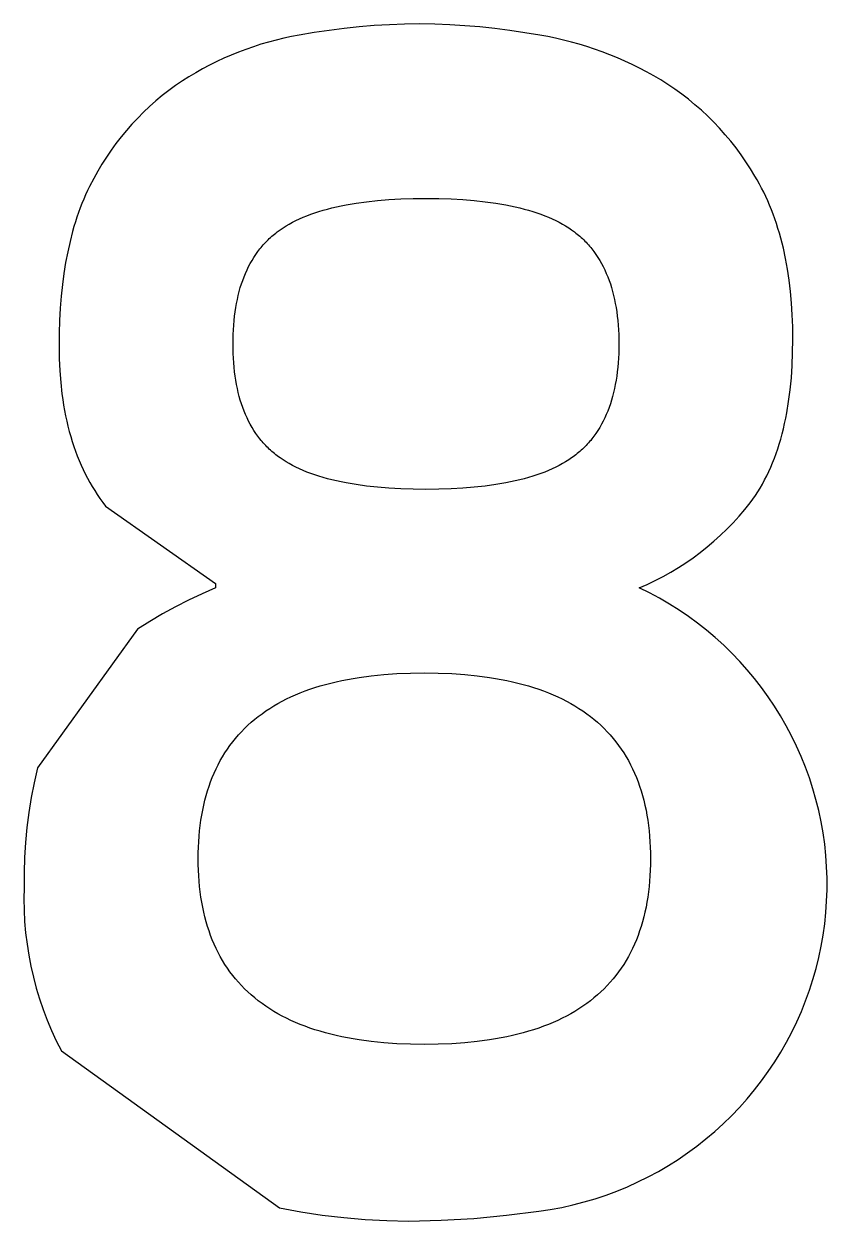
# Model space of a CAD drawing. Header units: millimetres. Extents: x 0 to 4030, y 0 to 2816.
# Drawn here: x 1700.963 to 1702.191, y 2119.132 to 2120.962 of the extents above; entities that cross this region are included whole.
import ezdxf

# ---------------------------------------------------------------- set-up
doc = ezdxf.new("R2010")
doc.units = ezdxf.units.MM
doc.header["$MEASUREMENT"] = 0
doc.layers.add('Utwórz2D linie widoczne', color=7, linetype='Continuous', true_color=0x000000)

msp = doc.modelspace()

# ---------------------------------------------------------------- linework, layer by layer
at = {"layer": 'Utwórz2D linie widoczne'}
for p, q in [((1701.4755, 2120.957), (1701.4525, 2120.9546)), ((1701.4985, 2120.9589), (1701.4755, 2120.957)), ((1701.5216, 2120.9603), (1701.4985, 2120.9589)), ((1701.5447, 2120.9611), (1701.5216, 2120.9603)), ((1701.5678, 2120.9615), (1701.5447, 2120.9611)), ((1701.5909, 2120.9611), (1701.5678, 2120.9615)), ((1701.6139, 2120.9602), (1701.5909, 2120.9611)), ((1701.637, 2120.9588), (1701.6139, 2120.9602)), ((1701.66, 2120.9569), (1701.637, 2120.9588)), ((1701.683, 2120.9545), (1701.66, 2120.9569)), ((1701.3603, 2120.9397), (1701.3486, 2120.9369)), ((1701.3721, 2120.9422), (1701.3603, 2120.9397)), ((1701.3839, 2120.9444), (1701.3721, 2120.9422)), ((1701.4067, 2120.9483), (1701.3839, 2120.9444)), ((1701.4296, 2120.9517), (1701.4067, 2120.9483)), ((1701.4525, 2120.9546), (1701.4296, 2120.9517)), ((1701.7059, 2120.9516), (1701.683, 2120.9545)), ((1701.7515, 2120.9444), (1701.7059, 2120.9516)), ((1701.7637, 2120.9422), (1701.7515, 2120.9444)), ((1701.7758, 2120.9397), (1701.7637, 2120.9422)), ((1701.7878, 2120.9369), (1701.7758, 2120.9397)), ((1701.3023, 2120.9227), (1701.291, 2120.9184)), ((1701.3138, 2120.9267), (1701.3023, 2120.9227)), ((1701.3253, 2120.9304), (1701.3138, 2120.9267)), ((1701.3369, 2120.9338), (1701.3253, 2120.9304)), ((1701.3486, 2120.9369), (1701.3369, 2120.9338)), ((1701.7999, 2120.9339), (1701.7878, 2120.9369)), ((1701.8118, 2120.9305), (1701.7999, 2120.9339)), ((1701.8237, 2120.9269), (1701.8118, 2120.9305)), ((1701.8355, 2120.923), (1701.8237, 2120.9269)), ((1701.8472, 2120.9188), (1701.8355, 2120.923)), ((1701.2577, 2120.9039), (1701.2468, 2120.8985)), ((1701.2687, 2120.909), (1701.2577, 2120.9039)), ((1701.2798, 2120.9139), (1701.2687, 2120.909)), ((1701.291, 2120.9184), (1701.2798, 2120.9139)), ((1701.8588, 2120.9144), (1701.8472, 2120.9188)), ((1701.8703, 2120.9096), (1701.8588, 2120.9144)), ((1701.8817, 2120.9047), (1701.8703, 2120.9096)), ((1701.893, 2120.8994), (1701.8817, 2120.9047)), ((1701.2256, 2120.887), (1701.2152, 2120.8809)), ((1701.2361, 2120.8929), (1701.2256, 2120.887)), ((1701.2468, 2120.8985), (1701.2361, 2120.8929)), ((1701.9041, 2120.8939), (1701.893, 2120.8994)), ((1701.915, 2120.8882), (1701.9041, 2120.8939)), ((1701.9259, 2120.8822), (1701.915, 2120.8882)), ((1701.1947, 2120.8674), (1701.1844, 2120.8599)), ((1701.2051, 2120.8745), (1701.1947, 2120.8674)), ((1701.2152, 2120.8809), (1701.2051, 2120.8745)), ((1701.9365, 2120.876), (1701.9259, 2120.8822)), ((1701.9474, 2120.8691), (1701.9365, 2120.876)), ((1701.9581, 2120.8618), (1701.9474, 2120.8691)), ((1701.1744, 2120.8521), (1701.1646, 2120.844)), ((1701.1844, 2120.8599), (1701.1744, 2120.8521)), ((1701.9686, 2120.8542), (1701.9581, 2120.8618)), ((1701.9789, 2120.8463), (1701.9686, 2120.8542)), ((1701.9889, 2120.8381), (1701.9789, 2120.8463)), ((1701.1551, 2120.8355), (1701.1458, 2120.8268)), ((1701.1646, 2120.844), (1701.1551, 2120.8355)), ((1701.9987, 2120.8295), (1701.9889, 2120.8381)), ((1702.0083, 2120.8206), (1701.9987, 2120.8295)), ((1701.1368, 2120.8177), (1701.128, 2120.8084)), ((1701.1458, 2120.8268), (1701.1368, 2120.8177)), ((1702.0175, 2120.8114), (1702.0083, 2120.8206)), ((1702.0265, 2120.802), (1702.0175, 2120.8114)), ((1701.1196, 2120.7988), (1701.1114, 2120.7889)), ((1701.128, 2120.8084), (1701.1196, 2120.7988)), ((1702.0352, 2120.7922), (1702.0265, 2120.802)), ((1702.0436, 2120.7823), (1702.0352, 2120.7922)), ((1701.1036, 2120.7788), (1701.0961, 2120.7685)), ((1701.1114, 2120.7889), (1701.1036, 2120.7788)), ((1702.0516, 2120.772), (1702.0436, 2120.7823)), ((1701.089, 2120.758), (1701.0822, 2120.7473)), ((1701.0961, 2120.7685), (1701.089, 2120.758)), ((1702.0593, 2120.7616), (1702.0516, 2120.772)), ((1702.0667, 2120.7509), (1702.0593, 2120.7616)), ((1701.0757, 2120.7364), (1701.0696, 2120.7253)), ((1701.0822, 2120.7473), (1701.0757, 2120.7364)), ((1702.0737, 2120.7401), (1702.0667, 2120.7509)), ((1702.0804, 2120.7291), (1702.0737, 2120.7401)), ((1701.0696, 2120.7253), (1701.0632, 2120.7131)), ((1702.0839, 2120.7231), (1702.0804, 2120.7291)), ((1702.0874, 2120.7169), (1702.0839, 2120.7231)), ((1701.0572, 2120.7004), (1701.0543, 2120.6938)), ((1701.0601, 2120.7068), (1701.0572, 2120.7004)), ((1701.0632, 2120.7131), (1701.0601, 2120.7068)), ((1702.0908, 2120.7106), (1702.0874, 2120.7169)), ((1702.094, 2120.7043), (1702.0908, 2120.7106)), ((1702.0971, 2120.6978), (1702.094, 2120.7043)), ((1701.0516, 2120.6872), (1701.049, 2120.6804)), ((1701.0543, 2120.6938), (1701.0516, 2120.6872)), ((1701.4338, 2120.6804), (1701.4408, 2120.682)), ((1701.4408, 2120.682), (1701.448, 2120.6836)), ((1701.448, 2120.6836), (1701.4554, 2120.685)), ((1701.4554, 2120.685), (1701.4707, 2120.6876)), ((1701.4707, 2120.6876), (1701.4867, 2120.6898)), ((1701.4867, 2120.6898), (1701.5034, 2120.6916)), ((1701.5034, 2120.6916), (1701.5208, 2120.693)), ((1701.5208, 2120.693), (1701.539, 2120.694)), ((1701.539, 2120.694), (1701.5578, 2120.6946)), ((1701.5578, 2120.6946), (1701.5774, 2120.6948)), ((1701.5774, 2120.6948), (1701.597, 2120.6946)), ((1701.597, 2120.6946), (1701.6159, 2120.694)), ((1701.6159, 2120.694), (1701.634, 2120.693)), ((1701.634, 2120.693), (1701.6515, 2120.6916)), ((1701.6515, 2120.6916), (1701.6682, 2120.6898)), ((1701.6682, 2120.6898), (1701.6842, 2120.6876)), ((1701.6842, 2120.6876), (1701.6995, 2120.685)), ((1701.6995, 2120.685), (1701.7068, 2120.6836)), ((1701.7068, 2120.6836), (1701.714, 2120.682)), ((1701.714, 2120.682), (1701.721, 2120.6804)), ((1702.1001, 2120.6911), (1702.0971, 2120.6978)), ((1702.103, 2120.6844), (1702.1001, 2120.6911)), ((1702.1058, 2120.6776), (1702.103, 2120.6844)), ((1701.044, 2120.6664), (1701.0417, 2120.6592)), ((1701.0464, 2120.6734), (1701.044, 2120.6664)), ((1701.049, 2120.6804), (1701.0464, 2120.6734)), ((1701.3788, 2120.661), (1701.3842, 2120.6636)), ((1701.3842, 2120.6636), (1701.3898, 2120.666)), ((1701.3898, 2120.666), (1701.3955, 2120.6684)), ((1701.3955, 2120.6684), (1701.4014, 2120.6706)), ((1701.4014, 2120.6706), (1701.4076, 2120.6728)), ((1701.4076, 2120.6728), (1701.4139, 2120.6748)), ((1701.4139, 2120.6748), (1701.4203, 2120.6768)), ((1701.4203, 2120.6768), (1701.427, 2120.6786)), ((1701.427, 2120.6786), (1701.4338, 2120.6804)), ((1701.721, 2120.6804), (1701.7279, 2120.6786)), ((1701.7279, 2120.6786), (1701.7345, 2120.6768)), ((1701.7345, 2120.6768), (1701.741, 2120.6748)), ((1701.741, 2120.6748), (1701.7473, 2120.6728)), ((1701.7473, 2120.6728), (1701.7534, 2120.6706)), ((1701.7534, 2120.6706), (1701.7593, 2120.6684)), ((1701.7593, 2120.6684), (1701.7651, 2120.666)), ((1701.7651, 2120.666), (1701.7706, 2120.6636)), ((1701.7706, 2120.6636), (1701.776, 2120.661)), ((1702.1085, 2120.6706), (1702.1058, 2120.6776)), ((1702.111, 2120.6636), (1702.1085, 2120.6706)), ((1702.1135, 2120.6564), (1702.111, 2120.6636)), ((1701.0394, 2120.6519), (1701.0373, 2120.6445)), ((1701.0417, 2120.6592), (1701.0394, 2120.6519)), ((1701.3502, 2120.6436), (1701.3545, 2120.6468)), ((1701.3545, 2120.6468), (1701.359, 2120.6498)), ((1701.359, 2120.6498), (1701.3637, 2120.6528)), ((1701.3637, 2120.6528), (1701.3685, 2120.6556)), ((1701.3685, 2120.6556), (1701.3736, 2120.6584)), ((1701.3736, 2120.6584), (1701.3788, 2120.661)), ((1701.776, 2120.661), (1701.7813, 2120.6584)), ((1701.7813, 2120.6584), (1701.7863, 2120.6556)), ((1701.7863, 2120.6556), (1701.7911, 2120.6528)), ((1701.7911, 2120.6528), (1701.7958, 2120.6498)), ((1701.7958, 2120.6498), (1701.8003, 2120.6468)), ((1701.8003, 2120.6468), (1701.8046, 2120.6436)), ((1702.1158, 2120.6491), (1702.1135, 2120.6564)), ((1702.118, 2120.6417), (1702.1158, 2120.6491)), ((1701.0334, 2120.6292), (1701.0299, 2120.6135)), ((1701.0373, 2120.6445), (1701.0334, 2120.6292)), ((1701.3307, 2120.6259), (1701.3325, 2120.6278)), ((1701.3325, 2120.6278), (1701.3343, 2120.6297)), ((1701.3343, 2120.6297), (1701.3362, 2120.6316)), ((1701.3362, 2120.6316), (1701.3381, 2120.6334)), ((1701.3381, 2120.6334), (1701.34, 2120.6352)), ((1701.34, 2120.6352), (1701.342, 2120.637)), ((1701.342, 2120.637), (1701.344, 2120.6387)), ((1701.344, 2120.6387), (1701.346, 2120.6404)), ((1701.346, 2120.6404), (1701.3481, 2120.642)), ((1701.3481, 2120.642), (1701.3502, 2120.6436)), ((1701.8046, 2120.6436), (1701.8067, 2120.642)), ((1701.8067, 2120.642), (1701.8088, 2120.6404)), ((1701.8088, 2120.6404), (1701.8108, 2120.6387)), ((1701.8108, 2120.6387), (1701.8128, 2120.637)), ((1701.8128, 2120.637), (1701.8148, 2120.6352)), ((1701.8148, 2120.6352), (1701.8168, 2120.6334)), ((1701.8168, 2120.6334), (1701.8187, 2120.6316)), ((1701.8187, 2120.6316), (1701.8205, 2120.6297)), ((1701.8205, 2120.6297), (1701.8224, 2120.6278)), ((1701.8224, 2120.6278), (1701.8242, 2120.6259)), ((1702.1201, 2120.6342), (1702.118, 2120.6417)), ((1702.124, 2120.6188), (1702.1201, 2120.6342)), ((1701.0299, 2120.6135), (1701.0267, 2120.5972)), ((1701.3145, 2120.6048), (1701.3175, 2120.6093)), ((1701.3175, 2120.6093), (1701.3206, 2120.6137)), ((1701.3206, 2120.6137), (1701.3222, 2120.6158)), ((1701.3222, 2120.6158), (1701.3238, 2120.6179)), ((1701.3238, 2120.6179), (1701.3255, 2120.6199)), ((1701.3255, 2120.6199), (1701.3272, 2120.622)), ((1701.3272, 2120.622), (1701.3289, 2120.624)), ((1701.3289, 2120.624), (1701.3307, 2120.6259)), ((1701.8242, 2120.6259), (1701.8259, 2120.624)), ((1701.8259, 2120.624), (1701.8277, 2120.622)), ((1701.8277, 2120.622), (1701.8294, 2120.6199)), ((1701.8294, 2120.6199), (1701.8311, 2120.6179)), ((1701.8311, 2120.6179), (1701.8327, 2120.6158)), ((1701.8327, 2120.6158), (1701.8343, 2120.6137)), ((1701.8343, 2120.6137), (1701.8374, 2120.6093)), ((1701.8374, 2120.6093), (1701.8404, 2120.6048)), ((1702.1274, 2120.6029), (1702.124, 2120.6188)), ((1701.0267, 2120.5972), (1701.024, 2120.5804)), ((1701.304, 2120.5856), (1701.3064, 2120.5906)), ((1701.3064, 2120.5906), (1701.309, 2120.5955)), ((1701.309, 2120.5955), (1701.3117, 2120.6002)), ((1701.3117, 2120.6002), (1701.3145, 2120.6048)), ((1701.8404, 2120.6048), (1701.8433, 2120.6002)), ((1701.8433, 2120.6002), (1701.846, 2120.5955)), ((1701.846, 2120.5955), (1701.8486, 2120.5906)), ((1701.8486, 2120.5906), (1701.851, 2120.5856)), ((1702.1303, 2120.5866), (1702.1274, 2120.6029)), ((1701.024, 2120.5804), (1701.0218, 2120.5632)), ((1701.2974, 2120.5697), (1701.2995, 2120.5751)), ((1701.2995, 2120.5751), (1701.3016, 2120.5804)), ((1701.3016, 2120.5804), (1701.304, 2120.5856)), ((1701.851, 2120.5856), (1701.8533, 2120.5804)), ((1701.8533, 2120.5804), (1701.8555, 2120.5751)), ((1701.8555, 2120.5751), (1701.8576, 2120.5697)), ((1702.1328, 2120.5699), (1702.1303, 2120.5866)), ((1701.0218, 2120.5632), (1701.0199, 2120.5454)), ((1701.2921, 2120.5526), (1701.2937, 2120.5585)), ((1701.2937, 2120.5585), (1701.2955, 2120.5642)), ((1701.2955, 2120.5642), (1701.2974, 2120.5697)), ((1701.8576, 2120.5697), (1701.8595, 2120.5642)), ((1701.8595, 2120.5642), (1701.8613, 2120.5585)), ((1701.8613, 2120.5585), (1701.863, 2120.5526)), ((1702.1349, 2120.5527), (1702.1328, 2120.5699)), ((1701.0199, 2120.5454), (1701.0185, 2120.5271)), ((1701.2879, 2120.5344), (1701.2892, 2120.5406)), ((1701.2892, 2120.5406), (1701.2905, 2120.5467)), ((1701.2905, 2120.5467), (1701.2921, 2120.5526)), ((1701.863, 2120.5526), (1701.8645, 2120.5467)), ((1701.8645, 2120.5467), (1701.8659, 2120.5406)), ((1701.8659, 2120.5406), (1701.8671, 2120.5344)), ((1702.1364, 2120.535), (1702.1349, 2120.5527)), ((1702.1376, 2120.5169), (1702.1364, 2120.535)), ((1701.0185, 2120.5271), (1701.0174, 2120.5083)), ((1701.2849, 2120.5149), (1701.2858, 2120.5216)), ((1701.2858, 2120.5216), (1701.2868, 2120.528)), ((1701.2868, 2120.528), (1701.2879, 2120.5344)), ((1701.8671, 2120.5344), (1701.8683, 2120.528)), ((1701.8683, 2120.528), (1701.8693, 2120.5216)), ((1701.8693, 2120.5216), (1701.8701, 2120.5149)), ((1702.1383, 2120.4984), (1702.1376, 2120.5169)), ((1701.0174, 2120.5083), (1701.0168, 2120.489)), ((1701.2831, 2120.4943), (1701.2836, 2120.5013)), ((1701.2836, 2120.5013), (1701.2842, 2120.5082)), ((1701.2842, 2120.5082), (1701.2849, 2120.5149)), ((1701.8701, 2120.5149), (1701.8709, 2120.5082)), ((1701.8709, 2120.5082), (1701.8715, 2120.5013)), ((1701.8715, 2120.5013), (1701.8719, 2120.4943)), ((1702.1385, 2120.4794), (1702.1383, 2120.4984)), ((1701.0168, 2120.489), (1701.0166, 2120.4692)), ((1701.2826, 2120.4798), (1701.2828, 2120.4871)), ((1701.2828, 2120.4871), (1701.2831, 2120.4943)), ((1701.8719, 2120.4943), (1701.8723, 2120.4871)), ((1701.8723, 2120.4871), (1701.8725, 2120.4798)), ((1701.0166, 2120.4692), (1701.0169, 2120.4502)), ((1701.2826, 2120.4724), (1701.2826, 2120.4798)), ((1701.2826, 2120.465), (1701.2826, 2120.4724)), ((1701.2828, 2120.4578), (1701.2826, 2120.465)), ((1701.8725, 2120.465), (1701.8723, 2120.4578)), ((1701.8725, 2120.4798), (1701.8725, 2120.4724)), ((1701.8725, 2120.4724), (1701.8725, 2120.465)), ((1702.1382, 2120.4592), (1702.1385, 2120.4794)), ((1701.0169, 2120.4502), (1701.0177, 2120.4316)), ((1701.2831, 2120.4506), (1701.2828, 2120.4578)), ((1701.2836, 2120.4436), (1701.2831, 2120.4506)), ((1701.2842, 2120.4368), (1701.2836, 2120.4436)), ((1701.8715, 2120.4436), (1701.8709, 2120.4368)), ((1701.8719, 2120.4506), (1701.8715, 2120.4436)), ((1701.8723, 2120.4578), (1701.8719, 2120.4506)), ((1702.1375, 2120.4396), (1702.1382, 2120.4592)), ((1701.0177, 2120.4316), (1701.0191, 2120.4136)), ((1701.2849, 2120.43), (1701.2842, 2120.4368)), ((1701.2858, 2120.4234), (1701.2849, 2120.43)), ((1701.8701, 2120.43), (1701.8693, 2120.4234)), ((1701.8709, 2120.4368), (1701.8701, 2120.43)), ((1702.1362, 2120.4206), (1702.1375, 2120.4396)), ((1701.0191, 2120.4136), (1701.021, 2120.3961)), ((1701.2868, 2120.417), (1701.2858, 2120.4234)), ((1701.2879, 2120.4106), (1701.2868, 2120.417)), ((1701.2892, 2120.4044), (1701.2879, 2120.4106)), ((1701.8671, 2120.4106), (1701.8659, 2120.4044)), ((1701.8683, 2120.417), (1701.8671, 2120.4106)), ((1701.8693, 2120.4234), (1701.8683, 2120.417)), ((1702.1344, 2120.4022), (1702.1362, 2120.4206)), ((1701.021, 2120.3961), (1701.0222, 2120.3875)), ((1701.2905, 2120.3983), (1701.2892, 2120.4044)), ((1701.2921, 2120.3924), (1701.2905, 2120.3983)), ((1701.2937, 2120.3866), (1701.2921, 2120.3924)), ((1701.863, 2120.3924), (1701.8613, 2120.3866)), ((1701.8645, 2120.3983), (1701.863, 2120.3924)), ((1701.8659, 2120.4044), (1701.8645, 2120.3983)), ((1702.1321, 2120.3845), (1702.1344, 2120.4022)), ((1701.0222, 2120.3875), (1701.0235, 2120.3791)), ((1701.0235, 2120.3791), (1701.025, 2120.3708)), ((1701.025, 2120.3708), (1701.0266, 2120.3626)), ((1701.2955, 2120.3809), (1701.2937, 2120.3866)), ((1701.2974, 2120.3754), (1701.2955, 2120.3809)), ((1701.2995, 2120.37), (1701.2974, 2120.3754)), ((1701.8576, 2120.3754), (1701.8555, 2120.37)), ((1701.8595, 2120.3809), (1701.8576, 2120.3754)), ((1701.8613, 2120.3866), (1701.8595, 2120.3809)), ((1702.1293, 2120.3673), (1702.1321, 2120.3845)), ((1701.0266, 2120.3626), (1701.0283, 2120.3545)), ((1701.0283, 2120.3545), (1701.0302, 2120.3466)), ((1701.3016, 2120.3647), (1701.2995, 2120.37)), ((1701.304, 2120.3596), (1701.3016, 2120.3647)), ((1701.3064, 2120.3546), (1701.304, 2120.3596)), ((1701.309, 2120.3497), (1701.3064, 2120.3546)), ((1701.8486, 2120.3546), (1701.846, 2120.3497)), ((1701.851, 2120.3596), (1701.8486, 2120.3546)), ((1701.8533, 2120.3647), (1701.851, 2120.3596)), ((1701.8555, 2120.37), (1701.8533, 2120.3647)), ((1702.126, 2120.3508), (1702.1277, 2120.359)), ((1702.1277, 2120.359), (1702.1293, 2120.3673)), ((1701.0302, 2120.3466), (1701.0322, 2120.3387)), ((1701.0322, 2120.3387), (1701.0344, 2120.331)), ((1701.3117, 2120.3449), (1701.309, 2120.3497)), ((1701.3145, 2120.3403), (1701.3117, 2120.3449)), ((1701.3175, 2120.3359), (1701.3145, 2120.3403)), ((1701.3206, 2120.3315), (1701.3175, 2120.3359)), ((1701.8374, 2120.3359), (1701.8343, 2120.3315)), ((1701.8404, 2120.3403), (1701.8374, 2120.3359)), ((1701.8433, 2120.3449), (1701.8404, 2120.3403)), ((1701.846, 2120.3497), (1701.8433, 2120.3449)), ((1702.12, 2120.3272), (1702.1222, 2120.3349)), ((1702.1222, 2120.3349), (1702.1241, 2120.3428)), ((1702.1241, 2120.3428), (1702.126, 2120.3508)), ((1701.0344, 2120.331), (1701.0367, 2120.3235)), ((1701.0367, 2120.3235), (1701.0391, 2120.316)), ((1701.0391, 2120.316), (1701.0417, 2120.3087)), ((1701.3222, 2120.3294), (1701.3206, 2120.3315)), ((1701.3238, 2120.3273), (1701.3222, 2120.3294)), ((1701.3255, 2120.3252), (1701.3238, 2120.3273)), ((1701.3272, 2120.3232), (1701.3255, 2120.3252)), ((1701.3289, 2120.3212), (1701.3272, 2120.3232)), ((1701.3307, 2120.3193), (1701.3289, 2120.3212)), ((1701.3325, 2120.3174), (1701.3307, 2120.3193)), ((1701.3343, 2120.3155), (1701.3325, 2120.3174)), ((1701.3362, 2120.3136), (1701.3343, 2120.3155)), ((1701.8205, 2120.3155), (1701.8187, 2120.3136)), ((1701.8224, 2120.3174), (1701.8205, 2120.3155)), ((1701.8242, 2120.3193), (1701.8224, 2120.3174)), ((1701.8259, 2120.3212), (1701.8242, 2120.3193)), ((1701.8277, 2120.3232), (1701.8259, 2120.3212)), ((1701.8294, 2120.3252), (1701.8277, 2120.3232)), ((1701.8311, 2120.3273), (1701.8294, 2120.3252)), ((1701.8327, 2120.3294), (1701.8311, 2120.3273)), ((1701.8343, 2120.3315), (1701.8327, 2120.3294)), ((1702.1155, 2120.3122), (1702.1178, 2120.3196)), ((1702.1178, 2120.3196), (1702.12, 2120.3272)), ((1701.0417, 2120.3087), (1701.0444, 2120.3015)), ((1701.0444, 2120.3015), (1701.0473, 2120.2944)), ((1701.3381, 2120.3118), (1701.3362, 2120.3136)), ((1701.34, 2120.31), (1701.3381, 2120.3118)), ((1701.342, 2120.3083), (1701.34, 2120.31)), ((1701.344, 2120.3065), (1701.342, 2120.3083)), ((1701.346, 2120.3049), (1701.344, 2120.3065)), ((1701.3481, 2120.3032), (1701.346, 2120.3049)), ((1701.3502, 2120.3016), (1701.3481, 2120.3032)), ((1701.3523, 2120.3), (1701.3502, 2120.3016)), ((1701.3545, 2120.2984), (1701.3523, 2120.3)), ((1701.359, 2120.2954), (1701.3545, 2120.2984)), ((1701.8003, 2120.2984), (1701.7958, 2120.2954)), ((1701.8025, 2120.3), (1701.8003, 2120.2984)), ((1701.8067, 2120.3032), (1701.8025, 2120.3)), ((1701.8088, 2120.3049), (1701.8067, 2120.3032)), ((1701.8108, 2120.3065), (1701.8088, 2120.3049)), ((1701.8128, 2120.3083), (1701.8108, 2120.3065)), ((1701.8148, 2120.31), (1701.8128, 2120.3083)), ((1701.8168, 2120.3118), (1701.8148, 2120.31)), ((1701.8187, 2120.3136), (1701.8168, 2120.3118)), ((1702.1076, 2120.2909), (1702.1104, 2120.2978)), ((1702.1104, 2120.2978), (1702.113, 2120.3049)), ((1702.113, 2120.3049), (1702.1155, 2120.3122)), ((1701.0473, 2120.2944), (1701.0502, 2120.2875)), ((1701.0502, 2120.2875), (1701.0534, 2120.2806)), ((1701.0534, 2120.2806), (1701.0566, 2120.2739)), ((1701.3637, 2120.2924), (1701.359, 2120.2954)), ((1701.3685, 2120.2896), (1701.3637, 2120.2924)), ((1701.3736, 2120.2868), (1701.3685, 2120.2896)), ((1701.3788, 2120.2842), (1701.3736, 2120.2868)), ((1701.3842, 2120.2816), (1701.3788, 2120.2842)), ((1701.3898, 2120.2792), (1701.3842, 2120.2816)), ((1701.3955, 2120.2768), (1701.3898, 2120.2792)), ((1701.7651, 2120.2792), (1701.7593, 2120.2768)), ((1701.7706, 2120.2816), (1701.7651, 2120.2792)), ((1701.776, 2120.2842), (1701.7706, 2120.2816)), ((1701.7813, 2120.2868), (1701.776, 2120.2842)), ((1701.7863, 2120.2896), (1701.7813, 2120.2868)), ((1701.7911, 2120.2924), (1701.7863, 2120.2896)), ((1701.7958, 2120.2954), (1701.7911, 2120.2924)), ((1702.1018, 2120.2774), (1702.1048, 2120.2841)), ((1702.1048, 2120.2841), (1702.1076, 2120.2909)), ((1701.0566, 2120.2739), (1701.0601, 2120.2673)), ((1701.0601, 2120.2673), (1701.0636, 2120.2609)), ((1701.0636, 2120.2609), (1701.0673, 2120.2545)), ((1701.4014, 2120.2746), (1701.3955, 2120.2768)), ((1701.4076, 2120.2724), (1701.4014, 2120.2746)), ((1701.4139, 2120.2703), (1701.4076, 2120.2724)), ((1701.4203, 2120.2684), (1701.4139, 2120.2703)), ((1701.427, 2120.2665), (1701.4203, 2120.2684)), ((1701.4338, 2120.2648), (1701.427, 2120.2665)), ((1701.4408, 2120.2631), (1701.4338, 2120.2648)), ((1701.448, 2120.2616), (1701.4408, 2120.2631)), ((1701.4554, 2120.2601), (1701.448, 2120.2616)), ((1701.7068, 2120.2616), (1701.6995, 2120.2601)), ((1701.714, 2120.2631), (1701.7068, 2120.2616)), ((1701.721, 2120.2648), (1701.714, 2120.2631)), ((1701.7279, 2120.2665), (1701.721, 2120.2648)), ((1701.7345, 2120.2684), (1701.7279, 2120.2665)), ((1701.741, 2120.2703), (1701.7345, 2120.2684)), ((1701.7473, 2120.2724), (1701.741, 2120.2703)), ((1701.7534, 2120.2746), (1701.7473, 2120.2724)), ((1701.7593, 2120.2768), (1701.7534, 2120.2746)), ((1702.092, 2120.2584), (1702.0954, 2120.2646)), ((1702.0954, 2120.2646), (1702.0987, 2120.2709)), ((1702.0987, 2120.2709), (1702.1018, 2120.2774)), ((1701.0673, 2120.2545), (1701.0711, 2120.2483)), ((1701.0711, 2120.2483), (1701.0751, 2120.2422)), ((1701.0751, 2120.2422), (1701.0792, 2120.2363)), ((1701.4707, 2120.2575), (1701.4554, 2120.2601)), ((1701.4867, 2120.2553), (1701.4707, 2120.2575)), ((1701.5034, 2120.2535), (1701.4867, 2120.2553)), ((1701.5208, 2120.2521), (1701.5034, 2120.2535)), ((1701.539, 2120.2511), (1701.5208, 2120.2521)), ((1701.5578, 2120.2505), (1701.539, 2120.2511)), ((1701.5774, 2120.2503), (1701.5578, 2120.2505)), ((1701.597, 2120.2505), (1701.5774, 2120.2503)), ((1701.6159, 2120.2511), (1701.597, 2120.2505)), ((1701.634, 2120.2521), (1701.6159, 2120.2511)), ((1701.6515, 2120.2535), (1701.634, 2120.2521)), ((1701.6682, 2120.2553), (1701.6515, 2120.2535)), ((1701.6842, 2120.2575), (1701.6682, 2120.2553)), ((1701.6995, 2120.2601), (1701.6842, 2120.2575)), ((1702.0812, 2120.2407), (1702.0849, 2120.2465)), ((1702.0849, 2120.2465), (1702.0886, 2120.2523)), ((1702.0886, 2120.2523), (1702.092, 2120.2584)), ((1701.0792, 2120.2363), (1701.0834, 2120.2304)), ((1701.0834, 2120.2304), (1701.0878, 2120.2247)), ((1701.0878, 2120.2247), (1701.2559, 2120.1065)), ((1702.0649, 2120.2193), (1702.0733, 2120.2297)), ((1702.0733, 2120.2297), (1702.0773, 2120.2352)), ((1702.0773, 2120.2352), (1702.0812, 2120.2407)), ((1702.0471, 2120.1992), (1702.0562, 2120.2091)), ((1702.0562, 2120.2091), (1702.0649, 2120.2193)), ((1702.0279, 2120.1801), (1702.0377, 2120.1895)), ((1702.0377, 2120.1895), (1702.0471, 2120.1992)), ((1702.0075, 2120.1623), (1702.0179, 2120.1711)), ((1702.0179, 2120.1711), (1702.0279, 2120.1801)), ((1701.986, 2120.1458), (1701.9969, 2120.1539)), ((1701.9969, 2120.1539), (1702.0075, 2120.1623)), ((1701.9635, 2120.1307), (1701.9748, 2120.138)), ((1701.9748, 2120.138), (1701.986, 2120.1458)), ((1701.9281, 2120.1109), (1701.9401, 2120.1171)), ((1701.9401, 2120.1171), (1701.9519, 2120.1237)), ((1701.9519, 2120.1237), (1701.9635, 2120.1307)), ((1701.2559, 2120.0997), (1701.2352, 2120.0907)), ((1701.2559, 2120.1065), (1701.2559, 2120.0997)), ((1701.9038, 2120.0997), (1701.916, 2120.1051)), ((1701.9194, 2120.092), (1701.9038, 2120.0997)), ((1701.916, 2120.1051), (1701.9281, 2120.1109)), ((1701.2147, 2120.0811), (1701.1946, 2120.0709)), ((1701.2352, 2120.0907), (1701.2147, 2120.0811)), ((1701.9347, 2120.0838), (1701.9194, 2120.092)), ((1701.9498, 2120.075), (1701.9347, 2120.0838)), ((1701.1748, 2120.06), (1701.1554, 2120.0486)), ((1701.1946, 2120.0709), (1701.1748, 2120.06)), ((1701.9645, 2120.0657), (1701.9498, 2120.075)), ((1701.9789, 2120.056), (1701.9645, 2120.0657)), ((1701.1554, 2120.0486), (1701.1363, 2120.0365)), ((1701.9929, 2120.0457), (1701.9789, 2120.056)), ((1702.0066, 2120.0349), (1701.9929, 2120.0457)), ((1701.1363, 2120.0365), (1700.9839, 2119.8245)), ((1702.0199, 2120.0237), (1702.0066, 2120.0349)), ((1702.0328, 2120.012), (1702.0199, 2120.0237)), ((1702.0453, 2119.9999), (1702.0328, 2120.012)), ((1702.0573, 2119.9874), (1702.0453, 2119.9999)), ((1702.0689, 2119.9744), (1702.0573, 2119.9874)), ((1701.5133, 2119.9674), (1701.5332, 2119.9688)), ((1701.5332, 2119.9688), (1701.5538, 2119.9696)), ((1701.5538, 2119.9696), (1701.5751, 2119.9699)), ((1701.5751, 2119.9699), (1701.5964, 2119.9696)), ((1701.5964, 2119.9696), (1701.617, 2119.9688)), ((1701.617, 2119.9688), (1701.6369, 2119.9674)), ((1702.0801, 2119.961), (1702.0689, 2119.9744)), ((1701.4079, 2119.9474), (1701.4158, 2119.9499)), ((1701.4158, 2119.9499), (1701.4238, 2119.9522)), ((1701.4238, 2119.9522), (1701.432, 2119.9543)), ((1701.432, 2119.9543), (1701.4403, 2119.9563)), ((1701.4403, 2119.9563), (1701.4489, 2119.9582)), ((1701.4489, 2119.9582), (1701.4576, 2119.9599)), ((1701.4576, 2119.9599), (1701.4664, 2119.9615)), ((1701.4664, 2119.9615), (1701.4755, 2119.963)), ((1701.4755, 2119.963), (1701.494, 2119.9655)), ((1701.494, 2119.9655), (1701.5133, 2119.9674)), ((1701.6369, 2119.9674), (1701.6561, 2119.9655)), ((1701.6561, 2119.9655), (1701.6747, 2119.963)), ((1701.6747, 2119.963), (1701.6837, 2119.9615)), ((1701.6837, 2119.9615), (1701.6926, 2119.9599)), ((1701.6926, 2119.9599), (1701.7013, 2119.9582)), ((1701.7013, 2119.9582), (1701.7098, 2119.9563)), ((1701.7098, 2119.9563), (1701.7182, 2119.9543)), ((1701.7182, 2119.9543), (1701.7264, 2119.9522)), ((1701.7264, 2119.9522), (1701.7344, 2119.9499)), ((1701.7344, 2119.9499), (1701.7422, 2119.9474)), ((1702.0908, 2119.9473), (1702.0801, 2119.961)), ((1701.3644, 2119.93), (1701.3712, 2119.9332)), ((1701.3712, 2119.9332), (1701.3782, 2119.9363)), ((1701.3782, 2119.9363), (1701.3854, 2119.9393)), ((1701.3854, 2119.9393), (1701.3927, 2119.9422)), ((1701.3927, 2119.9422), (1701.4002, 2119.9449)), ((1701.4002, 2119.9449), (1701.4079, 2119.9474)), ((1701.7422, 2119.9474), (1701.7499, 2119.9449)), ((1701.7499, 2119.9449), (1701.7574, 2119.9422)), ((1701.7574, 2119.9422), (1701.7648, 2119.9393)), ((1701.7648, 2119.9393), (1701.772, 2119.9363)), ((1701.772, 2119.9363), (1701.779, 2119.9332)), ((1701.779, 2119.9332), (1701.7858, 2119.93)), ((1702.101, 2119.9332), (1702.0908, 2119.9473)), ((1702.1107, 2119.9188), (1702.101, 2119.9332)), ((1701.3327, 2119.9116), (1701.3387, 2119.9155)), ((1701.3387, 2119.9155), (1701.3449, 2119.9194)), ((1701.3449, 2119.9194), (1701.3512, 2119.923)), ((1701.3512, 2119.923), (1701.3577, 2119.9266)), ((1701.3577, 2119.9266), (1701.3644, 2119.93)), ((1701.7858, 2119.93), (1701.7925, 2119.9266)), ((1701.7925, 2119.9266), (1701.799, 2119.923)), ((1701.799, 2119.923), (1701.8053, 2119.9194)), ((1701.8053, 2119.9194), (1701.8115, 2119.9155)), ((1701.8115, 2119.9155), (1701.8175, 2119.9116)), ((1702.1198, 2119.904), (1702.1107, 2119.9188)), ((1701.3104, 2119.8944), (1701.3157, 2119.8989)), ((1701.3157, 2119.8989), (1701.3212, 2119.9033)), ((1701.3212, 2119.9033), (1701.3269, 2119.9075)), ((1701.3269, 2119.9075), (1701.3327, 2119.9116)), ((1701.8175, 2119.9116), (1701.8233, 2119.9075)), ((1701.8233, 2119.9075), (1701.8289, 2119.9033)), ((1701.8289, 2119.9033), (1701.8344, 2119.8989)), ((1701.8344, 2119.8989), (1701.8397, 2119.8944)), ((1702.1285, 2119.8889), (1702.1198, 2119.904)), ((1701.2909, 2119.875), (1701.2955, 2119.88)), ((1701.2955, 2119.88), (1701.3003, 2119.885)), ((1701.3003, 2119.885), (1701.3053, 2119.8897)), ((1701.3053, 2119.8897), (1701.3104, 2119.8944)), ((1701.8397, 2119.8944), (1701.8449, 2119.8897)), ((1701.8449, 2119.8897), (1701.8499, 2119.885)), ((1701.8499, 2119.885), (1701.8547, 2119.88)), ((1701.8547, 2119.88), (1701.8593, 2119.875)), ((1702.1367, 2119.8735), (1702.1285, 2119.8889)), ((1701.274, 2119.8533), (1701.2779, 2119.859)), ((1701.2779, 2119.859), (1701.2821, 2119.8644)), ((1701.2821, 2119.8644), (1701.2864, 2119.8698)), ((1701.2864, 2119.8698), (1701.2909, 2119.875)), ((1701.8593, 2119.875), (1701.8638, 2119.8698)), ((1701.8638, 2119.8698), (1701.8681, 2119.8644)), ((1701.8681, 2119.8644), (1701.8722, 2119.859)), ((1701.8722, 2119.859), (1701.8762, 2119.8533)), ((1702.1443, 2119.8579), (1702.1367, 2119.8735)), ((1701.2631, 2119.8357), (1701.2666, 2119.8417)), ((1701.2666, 2119.8417), (1701.2702, 2119.8476)), ((1701.2702, 2119.8476), (1701.274, 2119.8533)), ((1701.8762, 2119.8533), (1701.88, 2119.8476)), ((1701.88, 2119.8476), (1701.8836, 2119.8417)), ((1701.8836, 2119.8417), (1701.8871, 2119.8357)), ((1702.1513, 2119.842), (1702.1443, 2119.8579)), ((1702.1578, 2119.8258), (1702.1513, 2119.842)), ((1700.9839, 2119.8245), (1700.9786, 2119.802)), ((1701.2537, 2119.8167), (1701.2567, 2119.8232)), ((1701.2567, 2119.8232), (1701.2598, 2119.8295)), ((1701.2598, 2119.8295), (1701.2631, 2119.8357)), ((1701.8871, 2119.8357), (1701.8904, 2119.8295)), ((1701.8904, 2119.8295), (1701.8935, 2119.8232)), ((1701.8935, 2119.8232), (1701.8965, 2119.8167)), ((1702.1638, 2119.8095), (1702.1578, 2119.8258)), ((1701.2459, 2119.7966), (1701.2483, 2119.8034)), ((1701.2483, 2119.8034), (1701.2509, 2119.8101)), ((1701.2509, 2119.8101), (1701.2537, 2119.8167)), ((1701.8965, 2119.8167), (1701.8993, 2119.8101)), ((1701.8993, 2119.8101), (1701.9019, 2119.8034)), ((1701.9019, 2119.8034), (1701.9043, 2119.7966)), ((1702.1691, 2119.7929), (1702.1638, 2119.8095)), ((1700.9786, 2119.802), (1700.9741, 2119.7794)), ((1701.2415, 2119.7824), (1701.2436, 2119.7896)), ((1701.2436, 2119.7896), (1701.2459, 2119.7966)), ((1701.9043, 2119.7966), (1701.9066, 2119.7896)), ((1701.9066, 2119.7896), (1701.9087, 2119.7824)), ((1702.1739, 2119.7762), (1702.1691, 2119.7929)), ((1700.9741, 2119.7794), (1700.9703, 2119.7566)), ((1701.2362, 2119.7602), (1701.2378, 2119.7677)), ((1701.2378, 2119.7677), (1701.2396, 2119.7751)), ((1701.2396, 2119.7751), (1701.2415, 2119.7824)), ((1701.9087, 2119.7824), (1701.9107, 2119.7751)), ((1701.9107, 2119.7751), (1701.9124, 2119.7677)), ((1701.9124, 2119.7677), (1701.914, 2119.7602)), ((1702.1781, 2119.7593), (1702.1739, 2119.7762)), ((1700.9703, 2119.7566), (1700.9674, 2119.7337)), ((1701.2335, 2119.7446), (1701.2348, 2119.7525)), ((1701.2348, 2119.7525), (1701.2362, 2119.7602)), ((1701.914, 2119.7602), (1701.9155, 2119.7525)), ((1701.9155, 2119.7525), (1701.9167, 2119.7446)), ((1702.1817, 2119.7423), (1702.1781, 2119.7593)), ((1700.9674, 2119.7337), (1700.9652, 2119.7107)), ((1701.2315, 2119.7285), (1701.2324, 2119.7367)), ((1701.2324, 2119.7367), (1701.2335, 2119.7446)), ((1701.9167, 2119.7446), (1701.9178, 2119.7367)), ((1701.9178, 2119.7367), (1701.9188, 2119.7285)), ((1702.1847, 2119.7252), (1702.1817, 2119.7423)), ((1701.2297, 2119.7034), (1701.2301, 2119.7119)), ((1701.2301, 2119.7119), (1701.2307, 2119.7203)), ((1701.2307, 2119.7203), (1701.2315, 2119.7285)), ((1701.9188, 2119.7285), (1701.9195, 2119.7203)), ((1701.9195, 2119.7203), (1701.9201, 2119.7119)), ((1701.9201, 2119.7119), (1701.9205, 2119.7034)), ((1702.1872, 2119.7079), (1702.1847, 2119.7252)), ((1700.9652, 2119.7107), (1700.9637, 2119.6877)), ((1701.2294, 2119.6947), (1701.2297, 2119.7034)), ((1701.2294, 2119.6859), (1701.2294, 2119.6947)), ((1701.9205, 2119.7034), (1701.9208, 2119.6947)), ((1701.9208, 2119.6947), (1701.9209, 2119.6859)), ((1702.189, 2119.6906), (1702.1872, 2119.7079)), ((1700.9637, 2119.6877), (1700.9631, 2119.6646)), ((1701.2294, 2119.6771), (1701.2294, 2119.6859)), ((1701.2297, 2119.6685), (1701.2294, 2119.6771)), ((1701.9208, 2119.6771), (1701.9205, 2119.6685)), ((1701.9209, 2119.6859), (1701.9208, 2119.6771)), ((1702.1902, 2119.6733), (1702.189, 2119.6906)), ((1700.9631, 2119.6646), (1700.9632, 2119.6416)), ((1701.2301, 2119.6599), (1701.2297, 2119.6685)), ((1701.2307, 2119.6516), (1701.2301, 2119.6599)), ((1701.9201, 2119.6599), (1701.9195, 2119.6516)), ((1701.9205, 2119.6685), (1701.9201, 2119.6599)), ((1702.1908, 2119.6559), (1702.1902, 2119.6733)), ((1700.9632, 2119.6416), (1700.9629, 2119.6243)), ((1701.2315, 2119.6433), (1701.2307, 2119.6516)), ((1701.2324, 2119.6352), (1701.2315, 2119.6433)), ((1701.9188, 2119.6433), (1701.9178, 2119.6352)), ((1701.9195, 2119.6516), (1701.9188, 2119.6433)), ((1702.1908, 2119.6385), (1702.1908, 2119.6559)), ((1700.9629, 2119.6243), (1700.9632, 2119.6071)), ((1701.2335, 2119.6273), (1701.2324, 2119.6352)), ((1701.2348, 2119.6194), (1701.2335, 2119.6273)), ((1701.9167, 2119.6273), (1701.9155, 2119.6194)), ((1701.9178, 2119.6352), (1701.9167, 2119.6273)), ((1702.189, 2119.6037), (1702.1902, 2119.6211)), ((1702.1902, 2119.6211), (1702.1908, 2119.6385)), ((1700.9632, 2119.6071), (1700.964, 2119.5898)), ((1701.2362, 2119.6117), (1701.2348, 2119.6194)), ((1701.2378, 2119.6042), (1701.2362, 2119.6117)), ((1701.2396, 2119.5968), (1701.2378, 2119.6042)), ((1701.9124, 2119.6042), (1701.9107, 2119.5968)), ((1701.914, 2119.6117), (1701.9124, 2119.6042)), ((1701.9155, 2119.6194), (1701.914, 2119.6117)), ((1702.1872, 2119.5864), (1702.189, 2119.6037)), ((1700.964, 2119.5898), (1700.9655, 2119.5726)), ((1701.2415, 2119.5895), (1701.2396, 2119.5968)), ((1701.2436, 2119.5824), (1701.2415, 2119.5895)), ((1701.9087, 2119.5895), (1701.9066, 2119.5824)), ((1701.9107, 2119.5968), (1701.9087, 2119.5895)), ((1702.1848, 2119.5692), (1702.1872, 2119.5864)), ((1700.9655, 2119.5726), (1700.9676, 2119.5555)), ((1701.2459, 2119.5754), (1701.2436, 2119.5824)), ((1701.2483, 2119.5685), (1701.2459, 2119.5754)), ((1701.2509, 2119.5618), (1701.2483, 2119.5685)), ((1701.9019, 2119.5685), (1701.8993, 2119.5618)), ((1701.9043, 2119.5754), (1701.9019, 2119.5685)), ((1701.9066, 2119.5824), (1701.9043, 2119.5754)), ((1702.1818, 2119.552), (1702.1848, 2119.5692)), ((1700.9676, 2119.5555), (1700.9702, 2119.5385)), ((1701.2537, 2119.5552), (1701.2509, 2119.5618)), ((1701.2567, 2119.5488), (1701.2537, 2119.5552)), ((1701.2598, 2119.5425), (1701.2567, 2119.5488)), ((1701.8935, 2119.5488), (1701.8904, 2119.5425)), ((1701.8965, 2119.5552), (1701.8935, 2119.5488)), ((1701.8993, 2119.5618), (1701.8965, 2119.5552)), ((1702.1782, 2119.535), (1702.1818, 2119.552)), ((1700.9702, 2119.5385), (1700.9735, 2119.5215)), ((1701.2631, 2119.5363), (1701.2598, 2119.5425)), ((1701.2666, 2119.5303), (1701.2631, 2119.5363)), ((1701.2702, 2119.5244), (1701.2666, 2119.5303)), ((1701.8836, 2119.5303), (1701.88, 2119.5244)), ((1701.8871, 2119.5363), (1701.8836, 2119.5303)), ((1701.8904, 2119.5425), (1701.8871, 2119.5363)), ((1702.1741, 2119.5181), (1702.1782, 2119.535)), ((1700.9735, 2119.5215), (1700.9773, 2119.5047)), ((1701.274, 2119.5186), (1701.2702, 2119.5244)), ((1701.2779, 2119.513), (1701.274, 2119.5186)), ((1701.2821, 2119.5075), (1701.2779, 2119.513)), ((1701.8722, 2119.513), (1701.8681, 2119.5075)), ((1701.8762, 2119.5186), (1701.8722, 2119.513)), ((1701.88, 2119.5244), (1701.8762, 2119.5186)), ((1702.1693, 2119.5014), (1702.1741, 2119.5181)), ((1700.9773, 2119.5047), (1700.9817, 2119.488)), ((1701.2864, 2119.5022), (1701.2821, 2119.5075)), ((1701.2909, 2119.497), (1701.2864, 2119.5022)), ((1701.2955, 2119.4919), (1701.2909, 2119.497)), ((1701.8593, 2119.497), (1701.8547, 2119.4919)), ((1701.8638, 2119.5022), (1701.8593, 2119.497)), ((1701.8681, 2119.5075), (1701.8638, 2119.5022)), ((1702.164, 2119.4848), (1702.1693, 2119.5014)), ((1700.9817, 2119.488), (1700.9867, 2119.4715)), ((1701.3003, 2119.487), (1701.2955, 2119.4919)), ((1701.3053, 2119.4822), (1701.3003, 2119.487)), ((1701.3104, 2119.4776), (1701.3053, 2119.4822)), ((1701.3157, 2119.4731), (1701.3104, 2119.4776)), ((1701.8397, 2119.4776), (1701.8344, 2119.4731)), ((1701.8449, 2119.4822), (1701.8397, 2119.4776)), ((1701.8499, 2119.487), (1701.8449, 2119.4822)), ((1701.8547, 2119.4919), (1701.8499, 2119.487)), ((1702.158, 2119.4685), (1702.164, 2119.4848)), ((1700.9867, 2119.4715), (1700.9923, 2119.4552)), ((1701.3212, 2119.4687), (1701.3157, 2119.4731)), ((1701.3269, 2119.4645), (1701.3212, 2119.4687)), ((1701.3327, 2119.4604), (1701.3269, 2119.4645)), ((1701.3387, 2119.4564), (1701.3327, 2119.4604)), ((1701.3449, 2119.4526), (1701.3387, 2119.4564)), ((1701.8115, 2119.4564), (1701.8053, 2119.4526)), ((1701.8175, 2119.4604), (1701.8115, 2119.4564)), ((1701.8233, 2119.4645), (1701.8175, 2119.4604)), ((1701.8289, 2119.4687), (1701.8233, 2119.4645)), ((1701.8344, 2119.4731), (1701.8289, 2119.4687)), ((1702.1516, 2119.4523), (1702.158, 2119.4685)), ((1700.9923, 2119.4552), (1700.9984, 2119.439)), ((1700.9984, 2119.439), (1701.0051, 2119.4231)), ((1701.3512, 2119.449), (1701.3449, 2119.4526)), ((1701.3577, 2119.4454), (1701.3512, 2119.449)), ((1701.3644, 2119.442), (1701.3577, 2119.4454)), ((1701.3712, 2119.4388), (1701.3644, 2119.442)), ((1701.3782, 2119.4356), (1701.3712, 2119.4388)), ((1701.779, 2119.4388), (1701.772, 2119.4356)), ((1701.7858, 2119.442), (1701.779, 2119.4388)), ((1701.7925, 2119.4454), (1701.7858, 2119.442)), ((1701.799, 2119.449), (1701.7925, 2119.4454)), ((1701.8053, 2119.4526), (1701.799, 2119.449)), ((1702.1445, 2119.4364), (1702.1516, 2119.4523)), ((1701.0051, 2119.4231), (1701.0123, 2119.4075)), ((1701.3854, 2119.4327), (1701.3782, 2119.4356)), ((1701.3927, 2119.4298), (1701.3854, 2119.4327)), ((1701.4002, 2119.4271), (1701.3927, 2119.4298)), ((1701.4079, 2119.4245), (1701.4002, 2119.4271)), ((1701.4158, 2119.4221), (1701.4079, 2119.4245)), ((1701.4238, 2119.4198), (1701.4158, 2119.4221)), ((1701.432, 2119.4177), (1701.4238, 2119.4198)), ((1701.7264, 2119.4198), (1701.7182, 2119.4177)), ((1701.7344, 2119.4221), (1701.7264, 2119.4198)), ((1701.7422, 2119.4245), (1701.7344, 2119.4221)), ((1701.7499, 2119.4271), (1701.7422, 2119.4245)), ((1701.7574, 2119.4298), (1701.7499, 2119.4271)), ((1701.7648, 2119.4327), (1701.7574, 2119.4298)), ((1701.772, 2119.4356), (1701.7648, 2119.4327)), ((1702.1288, 2119.4054), (1702.1369, 2119.4208)), ((1702.1369, 2119.4208), (1702.1445, 2119.4364)), ((1701.0123, 2119.4075), (1701.0201, 2119.3921)), ((1701.4403, 2119.4157), (1701.432, 2119.4177)), ((1701.4489, 2119.4138), (1701.4403, 2119.4157)), ((1701.4576, 2119.4121), (1701.4489, 2119.4138)), ((1701.4664, 2119.4105), (1701.4576, 2119.4121)), ((1701.4755, 2119.409), (1701.4664, 2119.4105)), ((1701.494, 2119.4065), (1701.4755, 2119.409)), ((1701.5133, 2119.4046), (1701.494, 2119.4065)), ((1701.5332, 2119.4032), (1701.5133, 2119.4046)), ((1701.5538, 2119.4023), (1701.5332, 2119.4032)), ((1701.5751, 2119.4021), (1701.5538, 2119.4023)), ((1701.5964, 2119.4023), (1701.5751, 2119.4021)), ((1701.617, 2119.4032), (1701.5964, 2119.4023)), ((1701.6369, 2119.4046), (1701.617, 2119.4032)), ((1701.6561, 2119.4065), (1701.6369, 2119.4046)), ((1701.6747, 2119.409), (1701.6561, 2119.4065)), ((1701.6837, 2119.4105), (1701.6747, 2119.409)), ((1701.6926, 2119.4121), (1701.6837, 2119.4105)), ((1701.7013, 2119.4138), (1701.6926, 2119.4121)), ((1701.7098, 2119.4157), (1701.7013, 2119.4138)), ((1701.7182, 2119.4177), (1701.7098, 2119.4157)), ((1702.1201, 2119.3903), (1702.1288, 2119.4054)), ((1701.0201, 2119.3921), (1701.3538, 2119.1526)), ((1702.1108, 2119.3753), (1702.1201, 2119.3903)), ((1702.101, 2119.3607), (1702.1108, 2119.3753)), ((1702.0799, 2119.3325), (1702.0907, 2119.3464)), ((1702.0907, 2119.3464), (1702.101, 2119.3607)), ((1702.0686, 2119.319), (1702.0799, 2119.3325)), ((1702.0569, 2119.3059), (1702.0686, 2119.319)), ((1702.0321, 2119.2809), (1702.0447, 2119.2932)), ((1702.0447, 2119.2932), (1702.0569, 2119.3059)), ((1702.0191, 2119.2691), (1702.0321, 2119.2809)), ((1701.9918, 2119.2468), (1702.0056, 2119.2577)), ((1702.0056, 2119.2577), (1702.0191, 2119.2691)), ((1701.9631, 2119.2264), (1701.9776, 2119.2364)), ((1701.9776, 2119.2364), (1701.9918, 2119.2468)), ((1701.9482, 2119.217), (1701.9631, 2119.2264)), ((1701.9017, 2119.192), (1701.9175, 2119.1998)), ((1701.9175, 2119.1998), (1701.933, 2119.2081)), ((1701.933, 2119.2081), (1701.9482, 2119.217)), ((1701.8694, 2119.178), (1701.8857, 2119.1847)), ((1701.8857, 2119.1847), (1701.9017, 2119.192)), ((1701.8193, 2119.1613), (1701.8362, 2119.1663)), ((1701.8362, 2119.1663), (1701.8529, 2119.1718)), ((1701.8529, 2119.1718), (1701.8694, 2119.178)), ((1701.3538, 2119.1526), (1701.3863, 2119.1465)), ((1701.3863, 2119.1465), (1701.419, 2119.1414)), ((1701.7007, 2119.141), (1701.7503, 2119.1473)), ((1701.7503, 2119.1473), (1701.7677, 2119.1499)), ((1701.7677, 2119.1499), (1701.7851, 2119.1531)), ((1701.7851, 2119.1531), (1701.8023, 2119.1569)), ((1701.8023, 2119.1569), (1701.8193, 2119.1613)), ((1701.419, 2119.1414), (1701.4519, 2119.1375)), ((1701.4519, 2119.1375), (1701.4848, 2119.1346)), ((1701.4848, 2119.1346), (1701.5179, 2119.1328)), ((1701.5179, 2119.1328), (1701.551, 2119.1322)), ((1701.551, 2119.1322), (1701.601, 2119.1334)), ((1701.601, 2119.1334), (1701.6509, 2119.1363)), ((1701.6509, 2119.1363), (1701.7007, 2119.141))]:
    msp.add_line(p, q, dxfattribs=at)

doc.saveas('drawing.dxf')
